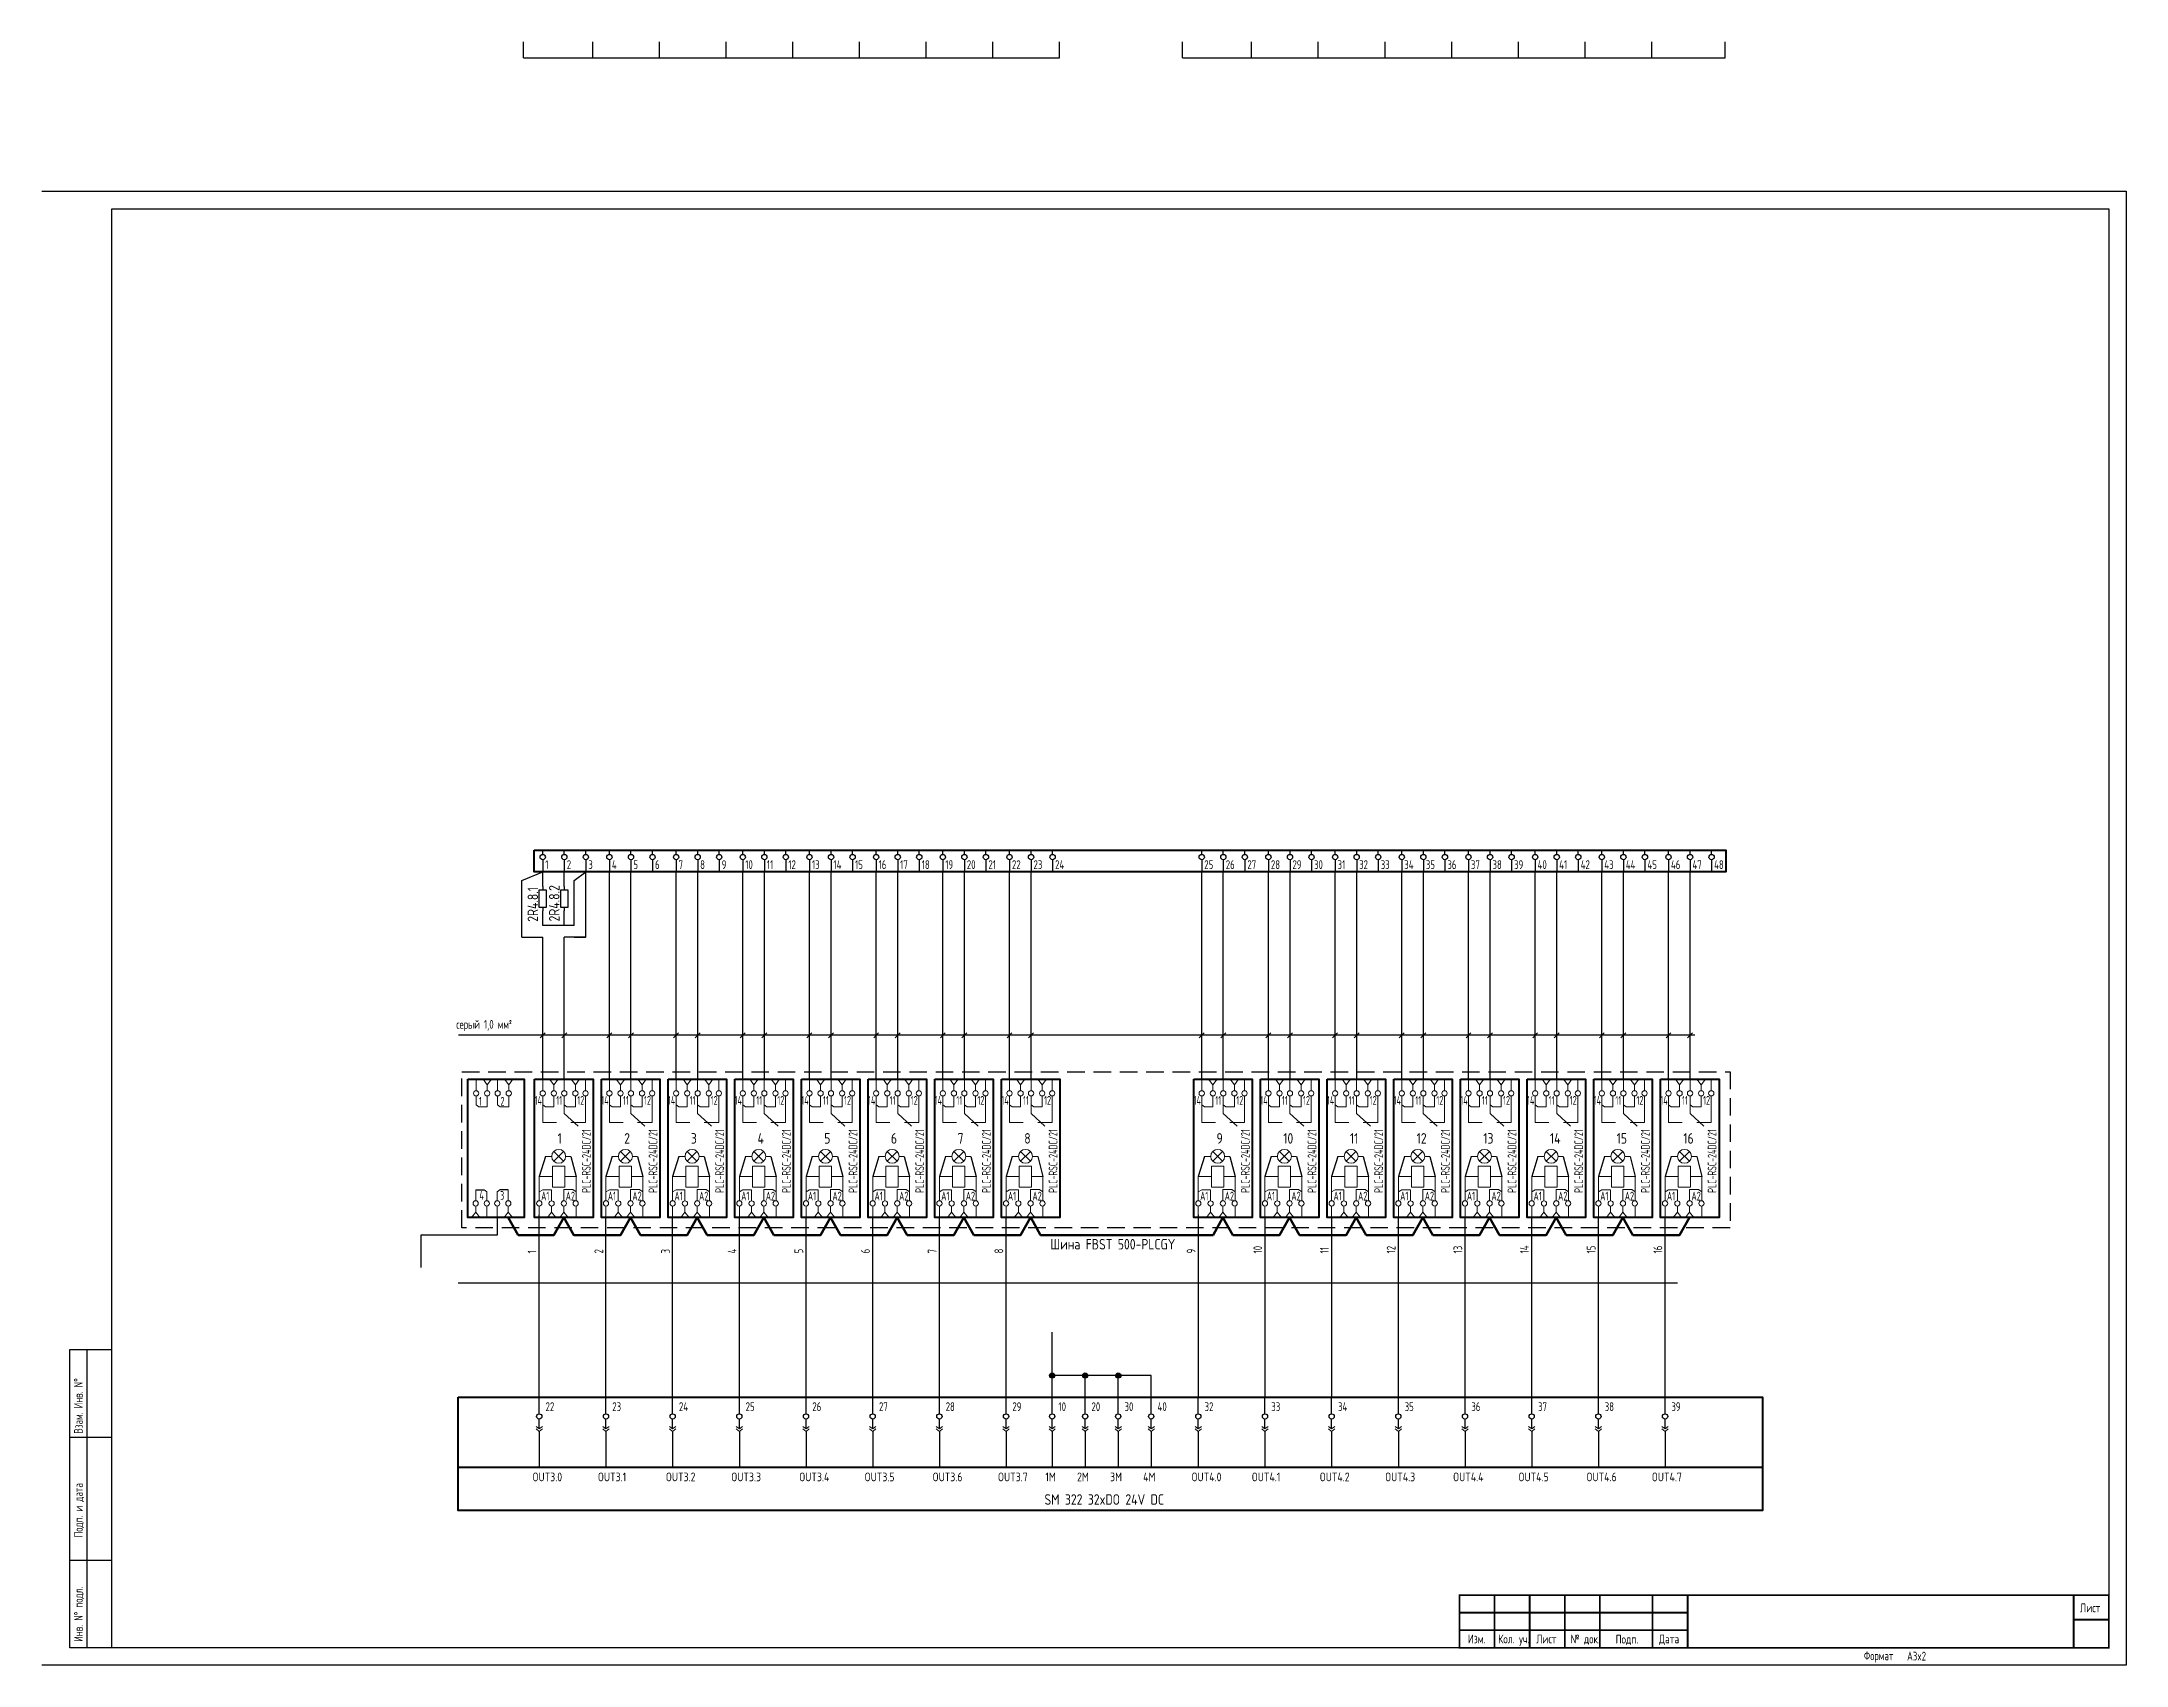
# Model space of a CAD drawing. Header units: millimetres. Extents: x 14948 to 15542, y 1466 to 1929.
import ezdxf
from ezdxf.enums import TextEntityAlignment as Align

# ---------------------------------------------------------------- set-up
doc = ezdxf.new("R2010")
doc.units = ezdxf.units.MM
for name, pattern in [('DASHED2', [0.375, 0.25, -0.125]), ('K5LT32768', [0]), ('K5LT_THIN', [0])]:
    doc.linetypes.add(name, pattern=pattern)
for name, color, linetype in [('КИА_МАРКИРОВКА', 2, 'Continuous'), ('КИА_НАКЛЕЙКИ', 1, 'Continuous'), ('ФОРМАТ', 7, 'Continuous')]:
    doc.layers.add(name, color=color, linetype=linetype)
doc.styles.add('GOST-A 3-1', font='', dxfattribs={"height": 3})
doc.styles.add('GOSTA-2.5-1', font='', dxfattribs={"width": 0.9, "height": 2.5})
doc.styles.add('ROMAND0-100', font='romand.shx')
doc.styles.add('ROMANS0-60', font='romans.shx', dxfattribs={"width": 0.6})
doc.styles.add('ROMANS0-70', font='romans.shx', dxfattribs={"width": 0.7})
doc.styles.get('GOST-A 3-1').set_extended_font_data('GOST type A')
doc.styles.get('GOSTA-2.5-1').set_extended_font_data('GOST Type AU')

# ---------------------------------------------------------------- blocks, each defined once
blk = doc.blocks.new('A$C2BDD7220')
at = {"color": 0}
for p, q in [((0.23, 0.02), (0.23, 39.45)), ((3.33, 17.46), (1.55, 11.69)), ((10.56, 17.46), (12.05, 11.69))]:
    blk.add_line(p, q, dxfattribs=at)
at = {"linetype": 'K5LT_THIN', "lineweight": 18}
for p, q in [((2.53, 36.17), (2.53, 39.45)), ((5.7, 37.88), (4.5, 39.45)), ((5.7, 37.88), (6.89, 39.45)), ((5.7, 36.17), (5.7, 37.88)), ((8.67, 36.17), (8.67, 39.45)), ((11.84, 37.88), (10.64, 39.45)), ((11.84, 37.88), (13.03, 39.45)), ((11.84, 36.17), (11.84, 37.88)), ((14.71, 36.17), (14.71, 39.45)), ((2.53, 34.67), (2.53, 27.11)), ((3.29, 31.53), (2.53, 32.16)), ((5.7, 31.53), (3.29, 31.53)), ((5.7, 34.67), (5.7, 31.53)), ((8.67, 34.67), (8.67, 29.67)), ((9.43, 31.53), (8.67, 32.16)), ((11.84, 31.53), (9.43, 31.53)), ((11.84, 34.67), (11.84, 31.53)), ((14.71, 27.11), (14.71, 34.67)), ((6.45, 27.11), (2.53, 27.11)), ((8.67, 29.67), (12.59, 26.09)), ((14.71, 27.11), (10.57, 27.11)), ((8.83, 14.69), (5.33, 14.69)), ((5.33, 14.69), (5.33, 8.69)), ((8.83, 8.69), (8.83, 14.69)), ((5.33, 11.69), (1.55, 11.69)), ((1.55, 4.8), (1.55, 11.69)), ((2.53, 7.93), (1.55, 7.34)), ((5.05, 7.93), (2.53, 7.93)), ((5.05, 4.79), (5.05, 7.93)), ((5.33, 8.69), (8.83, 8.69)), ((8.55, 4.8), (8.55, 7.98)), ((8.55, 7.98), (11.07, 7.98)), ((8.83, 11.69), (12.05, 11.69)), ((11.07, 7.98), (12.05, 7.38)), ((12.05, 4.8), (12.05, 11.69)), ((1.55, 3.3), (1.55, 0.02)), ((5.05, 1.58), (3.86, 0)), ((5.05, 3.29), (5.05, 1.58)), ((5.05, 1.58), (6.25, 0)), ((8.55, 1.59), (7.36, 0.02)), ((8.55, 3.3), (8.55, 1.59)), ((8.55, 1.59), (9.75, 0.02)), ((12.05, 3.3), (12.05, 0.02))]:
    blk.add_line(p, q, dxfattribs=at)
at = {"color": 0, "lineweight": 20}
for p, q in [((8.48, 16.06), (5.68, 18.86)), ((5.68, 16.06), (8.48, 18.86)), ((5.1, 17.46), (3.33, 17.46)), ((9.06, 17.46), (10.56, 17.46))]:
    blk.add_line(p, q, dxfattribs=at)
at = {"lineweight": 40}
blk.add_lwpolyline([(0.23, 39.45), (16.92, 39.45), (16.92, 0.02), (0.23, 0.02)], close=True, dxfattribs=at)
at = {"color": 0, "lineweight": 20}
blk.add_circle((7.08, 17.46), 1.98, dxfattribs=at)
at = {"linetype": 'K5LT32768', "lineweight": 18}
for centre, start, end in [((2.53, 35.42), 0, 180), ((5.7, 35.42), 0, 180), ((8.67, 35.42), 0, 180), ((11.84, 35.42), 0, 180), ((14.71, 35.42), 0, 180), ((2.53, 35.42), 180, 0), ((5.7, 35.42), 180, 0), ((8.67, 35.42), 180, 0), ((11.84, 35.42), 180, 0), ((14.71, 35.42), 180, 0), ((1.55, 4.05), 0, 180), ((1.55, 4.05), 180, 0), ((5.05, 4.04), 0, 180), ((5.05, 4.04), 180, 0), ((8.55, 4.05), 0, 180), ((8.55, 4.05), 180, 0), ((11.92, 4.05), 0, 180), ((11.92, 4.05), 180, 0)]:
    blk.add_arc(centre, 0.75, start, end, dxfattribs=at)
at = {"style": 'GOSTA-2.5-1', "width": 0.8}
for s, p in [('14', (0.22, 32.15)), ('11', (6.39, 32.15)), ('12', (12.39, 32.15)), ('A1', (2.07, 4.88)), ('A2', (9.07, 4.88))]:
    blk.add_text(s, height=2.5, dxfattribs=at).set_placement(p)
blk.add_text('PLC-RSC-24DC/21', height=2.5, rotation=90, dxfattribs=at).set_placement((16.2, 7.07))
blk = doc.blocks.new('A$C69954832')
at = {"linetype": 'K5LT_THIN', "lineweight": 18}
for p, q in [((2.31, 36.15), (2.31, 39.44)), ((5.47, 37.86), (4.28, 39.44)), ((5.47, 37.86), (6.67, 39.44)), ((5.47, 36.15), (5.47, 37.86)), ((8.45, 36.15), (8.45, 39.44)), ((11.61, 37.86), (10.42, 39.44)), ((11.61, 37.86), (12.81, 39.44)), ((11.61, 36.15), (11.61, 37.86)), ((2.31, 34.65), (2.31, 32.15)), ((3.06, 31.51), (2.31, 32.15)), ((5.47, 31.51), (3.06, 31.51)), ((5.47, 34.65), (5.47, 31.51)), ((8.45, 34.65), (8.45, 32.15)), ((9.2, 31.51), (8.45, 32.15)), ((11.61, 31.51), (9.2, 31.51)), ((11.61, 34.65), (11.61, 31.51)), ((2.19, 4.79), (2.19, 7.93)), ((4.6, 7.93), (5.35, 7.29)), ((5.35, 4.79), (5.35, 7.29)), ((9.08, 7.93), (8.33, 7.29)), ((8.33, 4.79), (8.33, 7.29)), ((11.49, 4.79), (11.49, 7.93)), ((2.19, 1.58), (0.99, 0)), ((2.19, 3.29), (2.19, 1.58)), ((2.19, 1.58), (3.38, 0)), ((5.35, 3.29), (5.35, 0)), ((8.33, 3.29), (8.33, 0)), ((11.49, 1.58), (10.3, 0)), ((11.49, 3.29), (11.49, 1.58)), ((11.49, 1.58), (12.69, 0))]:
    blk.add_line(p, q, dxfattribs=at)
at = {"color": 0}
for p, q in [((2.19, 7.93), (4.6, 7.93)), ((11.49, 7.93), (9.08, 7.93))]:
    blk.add_line(p, q, dxfattribs=at)
at = {"lineweight": 40}
blk.add_lwpolyline([(0, 39.44), (16, 39.44), (16, 0), (0, 0)], close=True, dxfattribs=at)
at = {"linetype": 'K5LT32768', "lineweight": 18}
for centre, start, end in [((2.31, 35.4), 0, 180), ((5.47, 35.4), 0, 180), ((8.45, 35.4), 0, 180), ((11.61, 35.4), 0, 180), ((2.31, 35.4), 180, 0), ((5.47, 35.4), 180, 0), ((8.45, 35.4), 180, 0), ((11.61, 35.4), 180, 0), ((2.19, 4.04), 0, 180), ((2.19, 4.04), 180, 0), ((5.35, 4.04), 0, 180), ((5.35, 4.04), 180, 0), ((8.33, 4.04), 0, 180), ((8.33, 4.04), 180, 0), ((11.49, 4.04), 0, 180), ((11.49, 4.04), 180, 0)]:
    blk.add_arc(centre, 0.75, start, end, dxfattribs=at)
at = {"style": 'GOSTA-2.5-1', "width": 0.8}
for s, p in [('1', (3.12, 31.89)), ('2', (9.26, 31.88)), ('4', (3.25, 5.05)), ('3', (9.14, 5.05))]:
    blk.add_text(s, height=2.5, dxfattribs=at).set_placement(p)
blk = doc.blocks.new('A$C34E54C29')
for p, q in [((0, -4.79), (0, 0)), ((19, -4.79), (19, 0)), ((38, -4.79), (38, 0)), ((57, -4.79), (57, 0)), ((133, -4.79), (133, 0)), ((146.14, -4.79), (146.14, 0)), ((155.55, -4.79), (155.55, 0)), ((164.96, -4.79), (164.96, 0)), ((174.37, -4.79), (174.37, 0)), ((187.78, -4.79), (187.78, 0)), ((225.78, -4.79), (225.78, 0)), ((244.78, -4.79), (244.78, 0)), ((263.78, -4.79), (263.78, 0)), ((282.78, -4.79), (282.78, 0)), ((301.78, -4.79), (301.78, 0)), ((320.78, -4.79), (320.78, 0)), ((76, -4.79), (76, 0)), ((95, -4.79), (95, 0)), ((114, -4.79), (114, 0)), ((206.78, -4.79), (206.78, 0)), ((0, -9.11), (0, -6.29)), ((0, -9.86), (0, -20.03)), ((19, -9.11), (19, -6.29)), ((19, -9.86), (19, -20.03)), ((38, -9.11), (38, -6.29)), ((38, -9.86), (38, -20.03)), ((57, -9.11), (57, -6.29)), ((57, -9.86), (57, -20.03)), ((76, -9.11), (76, -6.29)), ((76, -9.86), (76, -20.03)), ((95, -9.11), (95, -6.29)), ((95, -9.86), (95, -20.03)), ((114, -9.11), (114, -6.29)), ((114, -9.86), (114, -20.03)), ((133, -9.11), (133, -6.29)), ((133, -9.86), (133, -20.03)), ((146.14, -9.11), (146.14, -6.29)), ((146.14, -9.86), (146.14, -20.03)), ((155.55, -9.11), (155.55, -6.29)), ((155.55, -9.86), (155.55, -20.03)), ((164.96, -9.11), (164.96, -6.29)), ((164.96, -9.86), (164.96, -20.03)), ((174.37, -9.11), (174.37, -6.29)), ((174.37, -9.86), (174.37, -20.03)), ((187.78, -9.11), (187.78, -6.29)), ((187.78, -9.86), (187.78, -20.03)), ((206.78, -9.11), (206.78, -6.29)), ((206.78, -9.86), (206.78, -20.03)), ((225.78, -9.11), (225.78, -6.29)), ((225.78, -9.86), (225.78, -20.03)), ((244.78, -9.11), (244.78, -6.29)), ((244.78, -9.86), (244.78, -20.03)), ((263.78, -9.11), (263.78, -6.29)), ((263.78, -9.86), (263.78, -20.03)), ((282.78, -9.11), (282.78, -6.29)), ((282.78, -9.86), (282.78, -20.03)), ((301.78, -9.11), (301.78, -6.29)), ((301.78, -9.86), (301.78, -20.03)), ((320.78, -9.11), (320.78, -6.29)), ((320.78, -9.86), (320.78, -20.03))]:
    blk.add_line(p, q)
at = {"lineweight": 18}
for p, q in [((0, -9.11), (-0.89, -8.37)), ((0, -9.86), (-0.89, -9.11)), ((0, -9.11), (0.89, -8.37)), ((0, -9.86), (0.89, -9.11)), ((19, -9.11), (18.11, -8.37)), ((19, -9.86), (18.11, -9.11)), ((19, -9.11), (19.89, -8.37)), ((19, -9.86), (19.89, -9.11)), ((38, -9.11), (37.11, -8.37)), ((38, -9.86), (37.11, -9.11)), ((38, -9.11), (38.89, -8.37)), ((38, -9.86), (38.89, -9.11)), ((57, -9.11), (56.11, -8.37)), ((57, -9.86), (56.11, -9.11)), ((57, -9.11), (57.89, -8.37)), ((57, -9.86), (57.89, -9.11)), ((76, -9.11), (75.11, -8.37)), ((76, -9.86), (75.11, -9.11)), ((76, -9.11), (76.89, -8.37)), ((76, -9.86), (76.89, -9.11)), ((95, -9.11), (94.11, -8.37)), ((95, -9.86), (94.11, -9.11)), ((95, -9.11), (95.89, -8.37)), ((95, -9.86), (95.89, -9.11)), ((114, -9.11), (113.11, -8.37)), ((114, -9.86), (113.11, -9.11)), ((114, -9.11), (114.89, -8.37)), ((114, -9.86), (114.89, -9.11)), ((133, -9.11), (132.11, -8.37)), ((133, -9.86), (132.11, -9.11)), ((133, -9.11), (133.89, -8.37)), ((133, -9.86), (133.89, -9.11)), ((146.14, -9.11), (145.25, -8.37)), ((146.14, -9.86), (145.25, -9.11)), ((146.14, -9.11), (147.03, -8.37)), ((146.14, -9.86), (147.03, -9.11)), ((155.55, -9.11), (154.66, -8.37)), ((155.55, -9.86), (154.66, -9.11)), ((155.55, -9.11), (156.44, -8.37)), ((155.55, -9.86), (156.44, -9.11)), ((164.96, -9.11), (164.07, -8.37)), ((164.96, -9.86), (164.07, -9.11)), ((164.96, -9.11), (165.85, -8.37)), ((164.96, -9.86), (165.85, -9.11)), ((174.37, -9.11), (173.48, -8.37)), ((174.37, -9.86), (173.48, -9.11)), ((174.37, -9.11), (175.26, -8.37)), ((174.37, -9.86), (175.26, -9.11)), ((187.78, -9.11), (186.89, -8.37)), ((187.78, -9.86), (186.89, -9.11)), ((187.78, -9.11), (188.67, -8.37)), ((187.78, -9.86), (188.67, -9.11)), ((206.78, -9.11), (205.89, -8.37)), ((206.78, -9.86), (205.89, -9.11)), ((206.78, -9.11), (207.67, -8.37)), ((206.78, -9.86), (207.67, -9.11)), ((225.78, -9.11), (224.89, -8.37)), ((225.78, -9.86), (224.89, -9.11)), ((225.78, -9.11), (226.67, -8.37)), ((225.78, -9.86), (226.67, -9.11)), ((244.78, -9.11), (243.89, -8.37)), ((244.78, -9.86), (243.89, -9.11)), ((244.79, -9.11), (245.68, -8.37)), ((244.79, -9.86), (245.68, -9.11)), ((263.78, -9.11), (262.89, -8.37)), ((263.78, -9.86), (262.89, -9.11)), ((263.78, -9.11), (264.67, -8.37)), ((263.78, -9.86), (264.67, -9.11)), ((282.78, -9.11), (281.89, -8.37)), ((282.78, -9.86), (281.89, -9.11)), ((282.78, -9.11), (283.67, -8.37)), ((282.78, -9.86), (283.67, -9.11)), ((301.78, -9.11), (300.89, -8.37)), ((301.78, -9.86), (300.89, -9.11)), ((301.78, -9.11), (302.67, -8.37)), ((301.78, -9.86), (302.67, -9.11)), ((320.78, -9.11), (319.89, -8.37)), ((320.78, -9.86), (319.89, -9.11)), ((320.78, -9.11), (321.67, -8.37)), ((320.78, -9.86), (321.67, -9.11))]:
    blk.add_line(p, q, dxfattribs=at)
at = {"lineweight": 40}
blk.add_line((-23.13, -20.03), (348.54, -20.03), dxfattribs=at)
blk.add_lwpolyline([(-23.13, 0), (348.54, 0), (348.54, -32.34), (-23.13, -32.34)], close=True, dxfattribs=at)
for centre in [(0, -5.54), (19, -5.54), (38, -5.54), (57, -5.54), (76, -5.54), (95, -5.54), (114, -5.54), (133, -5.54), (146.14, -5.54), (155.55, -5.54), (164.96, -5.54), (174.37, -5.54), (187.78, -5.54), (206.78, -5.54), (225.78, -5.54), (244.78, -5.54), (263.78, -5.54), (282.78, -5.54), (301.78, -5.54), (320.78, -5.54)]:
    blk.add_circle(centre, 0.75)
at = {"style": 'GOSTA-2.5-1', "width": 0.9}
for s, p in [('22', (1.8, -4)), ('23', (20.8, -4)), ('24', (39.8, -4)), ('25', (58.8, -4)), ('26', (77.8, -4)), ('27', (96.8, -4)), ('28', (115.8, -4)), ('29', (134.8, -4)), ('10', (147.94, -4)), ('20', (157.35, -4)), ('30', (166.76, -4)), ('40', (176.18, -4)), ('32', (189.58, -4)), ('33', (208.58, -4)), ('34', (227.58, -4)), ('35', (246.58, -4)), ('36', (265.58, -4)), ('37', (284.58, -4)), ('38', (303.58, -4)), ('39', (322.58, -4))]:
    blk.add_text(s, height=2.5, dxfattribs=at).set_placement(p)
for s, height, style, p in [('OUT3.0', 2.5, 'GOSTA-2.5-1', (-1.94, -24.02)), ('OUT3.1', 2.5, 'GOSTA-2.5-1', (16.69, -24.02)), ('OUT3.2', 2.5, 'GOSTA-2.5-1', (36.06, -24.02)), ('OUT3.3', 2.5, 'GOSTA-2.5-1', (54.69, -24.02)), ('OUT3.4', 2.5, 'GOSTA-2.5-1', (74.06, -24.02)), ('OUT3.5', 2.5, 'GOSTA-2.5-1', (92.69, -24.02)), ('OUT3.6', 2.5, 'GOSTA-2.5-1', (112.06, -24.02)), ('OUT3.7', 2.5, 'GOSTA-2.5-1', (130.69, -24.02)), ('1M', 2.5, 'GOSTA-2.5-1', (144.2, -24.02)), ('2M', 2.5, 'GOSTA-2.5-1', (153.24, -24.02)), ('3M', 2.5, 'GOSTA-2.5-1', (162.65, -24.02)), ('4M', 2.5, 'GOSTA-2.5-1', (172.07, -24.02)), ('OUT4.0', 2.5, 'GOSTA-2.5-1', (185.84, -24.02)), ('OUT4.1', 2.5, 'GOSTA-2.5-1', (203, -24.02)), ('OUT4.2', 2.5, 'GOSTA-2.5-1', (222.37, -24.02)), ('OUT4.3', 2.5, 'GOSTA-2.5-1', (241, -24.02)), ('OUT4.4', 2.5, 'GOSTA-2.5-1', (260.37, -24.02)), ('OUT4.5', 2.5, 'GOSTA-2.5-1', (279, -24.02)), ('OUT4.6', 2.5, 'GOSTA-2.5-1', (298.37, -24.02)), ('OUT4.7', 2.5, 'GOSTA-2.5-1', (317, -24.02)), ('SM 322 32xDO 24V DC', 3, 'GOST-A 3-1', (143.96, -30.7))]:
    blk.add_text(s, height=height, dxfattribs=dict(style=style)).set_placement(p)
blk = doc.blocks.new('A$C2EC3666A')
h = blk.add_hatch(color=7)
h.dxf.hatch_style = 1
edge = h.paths.add_edge_path()
edge.add_arc((0, 0), 0.75, 0, 360)
at = {"color": 0}
blk.add_circle((0, 0), 0.75, dxfattribs=at)
blk = doc.blocks.new('DOM')
at = {"color": 1}
for p, q in [((137.33, 37.99), (137.33, 42.61)), ((157.02, 37.99), (157.02, 42.61)), ((176.02, 37.99), (176.02, 42.61)), ((195.02, 37.99), (195.02, 42.61)), ((214.02, 37.99), (214.02, 42.61)), ((233.02, 37.99), (233.02, 42.61)), ((252.02, 37.99), (252.02, 42.61)), ((271.02, 37.99), (271.02, 42.61)), ((290.02, 37.99), (290.02, 42.61)), ((325.09, 37.99), (325.09, 42.61)), ((344.76, 37.99), (344.76, 42.61)), ((363.76, 37.99), (363.76, 42.61)), ((382.81, 37.99), (382.81, 42.61)), ((401.81, 37.99), (401.81, 42.61)), ((420.81, 37.99), (420.81, 42.61)), ((439.81, 37.99), (439.81, 42.61)), ((458.81, 37.99), (458.81, 42.61)), ((479.7, 37.99), (479.7, 42.61)), ((137.33, 37.99), (177.33, 37.99)), ((177.33, 37.99), (217.33, 37.99)), ((217.33, 37.99), (257.33, 37.99)), ((257.33, 37.99), (290.02, 37.99)), ((325.09, 37.99), (365.09, 37.99)), ((365.09, 37.99), (405.09, 37.99)), ((405.09, 37.99), (445.09, 37.99)), ((445.09, 37.99), (479.7, 37.99))]:
    blk.add_line(p, q, dxfattribs=at)
for p, q in [((0, 0), (594, 0)), ((594, 0), (594, -420)), ((20, -5), (589, -5)), ((20, -415), (20, -5)), ((589, -5), (589, -415)), ((142.77, -188.96), (142.77, -187.71)), ((148.92, -188.96), (148.92, -187.71)), ((155.06, -188.96), (155.06, -187.71)), ((161.77, -188.96), (161.77, -187.71)), ((167.92, -188.96), (167.92, -187.71)), ((174.06, -188.96), (174.06, -187.71)), ((180.77, -188.96), (180.77, -187.71)), ((186.92, -188.96), (186.92, -187.71)), ((193.06, -188.96), (193.06, -187.71)), ((199.77, -188.96), (199.77, -187.71)), ((205.92, -188.96), (205.92, -187.71)), ((212.06, -188.96), (212.06, -187.71)), ((218.77, -188.96), (218.77, -187.71)), ((224.92, -188.96), (224.92, -187.71)), ((231.06, -188.96), (231.06, -187.71)), ((237.77, -188.96), (237.77, -187.71)), ((243.92, -188.96), (243.92, -187.71)), ((250.06, -188.96), (250.06, -187.71)), ((256.77, -188.96), (256.77, -187.71)), ((262.92, -188.96), (262.92, -187.71)), ((269.06, -188.96), (269.06, -187.71)), ((275.77, -188.96), (275.77, -187.71)), ((281.92, -188.96), (281.92, -187.71)), ((288.06, -188.96), (288.06, -187.71)), ((330.55, -188.96), (330.55, -187.71)), ((336.7, -188.96), (336.7, -187.71)), ((342.84, -188.96), (342.84, -187.71)), ((349.55, -188.96), (349.55, -187.71)), ((355.7, -188.96), (355.7, -187.71)), ((361.84, -188.96), (361.84, -187.71)), ((368.55, -188.96), (368.55, -187.71)), ((374.7, -188.96), (374.7, -187.71)), ((380.84, -188.96), (380.84, -187.71)), ((387.55, -188.96), (387.55, -187.71)), ((393.7, -188.96), (393.7, -187.71)), ((399.84, -188.96), (399.84, -187.71)), ((406.55, -188.96), (406.55, -187.71)), ((412.7, -188.96), (412.7, -187.71)), ((418.84, -188.96), (418.84, -187.71)), ((425.55, -188.96), (425.55, -187.71)), ((431.7, -188.96), (431.7, -187.71)), ((437.84, -188.96), (437.84, -187.71)), ((444.55, -188.96), (444.55, -187.71)), ((450.7, -188.96), (450.7, -187.71)), ((456.84, -188.96), (456.84, -187.71)), ((463.55, -188.96), (463.55, -187.71)), ((469.7, -188.96), (469.7, -187.71)), ((475.84, -188.96), (475.84, -187.71)), ((136.79, -196.39), (142.77, -193.88)), ((142.77, -190.46), (142.77, -193.88)), ((142.77, -198.09), (142.77, -193.88)), ((148.92, -190.46), (148.92, -193.88)), ((148.92, -198.09), (148.92, -193.88)), ((151.7, -196.39), (155.06, -193.88)), ((155.06, -190.46), (155.06, -193.88)), ((155.06, -212.58), (155.06, -193.88)), ((161.77, -190.46), (161.77, -193.88)), ((161.77, -253), (161.77, -193.88)), ((167.92, -190.46), (167.92, -193.88)), ((167.92, -253), (167.92, -193.88)), ((174.06, -190.46), (174.06, -193.88)), ((180.77, -190.46), (180.77, -193.88)), ((180.77, -253), (180.77, -193.88)), ((186.92, -190.46), (186.92, -193.88)), ((186.92, -253), (186.92, -193.88)), ((193.06, -190.46), (193.06, -193.88)), ((199.77, -190.46), (199.77, -193.88)), ((199.77, -253), (199.77, -193.88)), ((205.92, -190.46), (205.92, -193.88)), ((205.92, -253), (205.92, -193.88)), ((212.06, -190.46), (212.06, -193.88)), ((218.77, -190.46), (218.77, -193.88)), ((218.77, -253), (218.77, -193.88)), ((224.92, -190.46), (224.92, -193.88)), ((224.92, -253), (224.92, -193.88)), ((231.06, -190.46), (231.06, -193.88)), ((237.77, -190.46), (237.77, -193.88)), ((237.77, -253), (237.77, -193.88)), ((243.92, -190.46), (243.92, -193.88)), ((243.92, -253), (243.92, -193.88)), ((250.06, -190.46), (250.06, -193.88)), ((256.77, -190.46), (256.77, -193.88)), ((256.77, -253), (256.77, -193.88)), ((262.92, -190.46), (262.92, -193.88)), ((262.92, -253), (262.92, -193.88)), ((269.06, -190.46), (269.06, -193.88)), ((275.77, -190.46), (275.77, -193.88)), ((275.77, -253), (275.77, -193.88)), ((281.92, -190.46), (281.92, -193.88)), ((281.92, -253), (281.92, -193.88)), ((288.06, -190.46), (288.06, -193.88)), ((330.55, -190.46), (330.55, -193.88)), ((330.55, -253), (330.55, -193.88)), ((336.7, -190.46), (336.7, -193.88)), ((336.7, -253), (336.7, -193.88)), ((342.84, -190.46), (342.84, -193.88)), ((349.55, -190.46), (349.55, -193.88)), ((349.55, -253), (349.55, -193.88)), ((355.7, -190.46), (355.7, -193.88)), ((355.7, -253), (355.7, -193.88)), ((361.84, -190.46), (361.84, -193.88)), ((368.55, -190.46), (368.55, -193.88)), ((368.55, -253), (368.55, -193.88)), ((374.7, -190.46), (374.7, -193.88)), ((374.7, -253), (374.7, -193.88)), ((380.84, -190.46), (380.84, -193.88)), ((387.55, -190.46), (387.55, -193.88)), ((387.55, -253), (387.55, -193.88)), ((393.7, -190.46), (393.7, -193.88)), ((393.7, -253), (393.7, -193.88)), ((399.84, -190.46), (399.84, -193.88)), ((406.55, -190.46), (406.55, -193.88)), ((406.55, -253), (406.55, -193.88)), ((412.7, -190.46), (412.7, -193.88)), ((412.7, -253), (412.7, -193.88)), ((418.84, -190.46), (418.84, -193.88)), ((425.55, -190.46), (425.55, -193.88)), ((425.55, -253), (425.55, -193.88)), ((431.7, -190.46), (431.7, -193.88)), ((431.7, -253), (431.7, -193.88)), ((437.84, -190.46), (437.84, -193.88)), ((444.55, -190.46), (444.55, -193.88)), ((444.55, -253), (444.55, -193.88)), ((450.7, -190.46), (450.7, -193.88)), ((450.7, -253), (450.7, -193.88)), ((456.84, -190.46), (456.84, -193.88)), ((463.55, -190.46), (463.55, -193.88)), ((463.55, -253), (463.55, -193.88)), ((469.7, -190.46), (469.7, -193.88)), ((469.7, -253), (469.7, -193.88)), ((475.84, -190.46), (475.84, -193.88)), ((136.79, -212.58), (136.79, -196.39)), ((141.77, -199.05), (143.77, -199.05)), ((141.77, -204.05), (141.77, -199.05)), ((142.77, -198.09), (142.77, -199.05)), ((143.77, -199.05), (143.77, -204.05)), ((147.92, -199.05), (149.92, -199.05)), ((147.92, -204.05), (147.92, -199.05)), ((148.92, -198.09), (148.92, -199.05)), ((149.92, -199.05), (149.92, -204.05)), ((151.7, -209.22), (151.7, -196.39)), ((143.77, -204.05), (141.77, -204.05)), ((142.77, -204.05), (142.77, -205.02)), ((142.77, -209.22), (142.77, -205.02)), ((149.92, -204.05), (147.92, -204.05)), ((148.91, -204.05), (148.91, -205.02)), ((148.91, -209.22), (148.91, -205.02)), ((136.79, -212.58), (142.77, -212.58)), ((151.7, -209.22), (142.77, -209.22)), ((142.77, -253), (142.77, -212.58)), ((148.92, -253), (148.92, -212.58)), ((155.06, -212.58), (148.92, -212.58)), ((151.7, -212.58), (155.06, -212.58)), ((471.08, -240.48), (118.74, -240.48)), ((142.07, -241.19), (143.48, -239.78)), ((148.21, -241.19), (149.62, -239.78)), ((161.07, -241.19), (162.48, -239.78)), ((167.21, -241.19), (168.62, -239.78)), ((180.07, -241.19), (181.48, -239.78)), ((186.21, -241.19), (187.62, -239.78)), ((199.07, -241.19), (200.48, -239.78)), ((205.21, -241.19), (206.62, -239.78)), ((218.07, -241.19), (219.48, -239.78)), ((224.21, -241.19), (225.62, -239.78)), ((237.07, -241.19), (238.48, -239.78)), ((243.21, -241.19), (244.62, -239.78)), ((256.07, -241.19), (257.48, -239.78)), ((262.21, -241.19), (263.62, -239.78)), ((275.07, -241.19), (276.48, -239.78)), ((281.21, -241.19), (282.62, -239.78)), ((329.85, -241.19), (331.26, -239.78)), ((335.99, -241.19), (337.4, -239.78)), ((348.85, -241.19), (350.26, -239.78)), ((354.99, -241.19), (356.4, -239.78)), ((367.85, -241.19), (369.26, -239.78)), ((373.99, -241.19), (375.4, -239.78)), ((386.85, -241.19), (388.26, -239.78)), ((392.99, -241.19), (394.4, -239.78)), ((405.85, -241.19), (407.26, -239.78)), ((411.99, -241.19), (413.4, -239.78)), ((424.85, -241.19), (426.26, -239.78)), ((430.99, -241.19), (432.4, -239.78)), ((443.85, -241.19), (445.26, -239.78)), ((449.99, -241.19), (451.4, -239.78)), ((462.85, -241.19), (464.26, -239.78)), ((468.99, -241.19), (470.4, -239.78)), ((141.79, -343.56), (141.79, -292.43)), ((160.79, -343.56), (160.79, -292.43)), ((179.79, -343.56), (179.79, -292.43)), ((198.79, -343.56), (198.79, -292.43)), ((217.79, -343.56), (217.79, -292.43)), ((236.79, -343.56), (236.79, -292.43)), ((255.79, -343.56), (255.79, -292.43)), ((274.79, -343.56), (274.79, -292.43)), ((329.58, -343.56), (329.58, -292.43)), ((348.58, -343.56), (348.58, -292.43)), ((367.58, -343.56), (367.58, -292.43)), ((386.58, -343.56), (386.58, -292.43)), ((405.58, -343.56), (405.58, -292.43)), ((424.58, -343.56), (424.58, -292.43)), ((443.58, -343.56), (443.58, -292.43)), ((462.58, -343.56), (462.58, -292.43)), ((118.67, -311.07), (466.14, -311.07)), ((287.93, -343.56), (287.93, -325.05)), ((8, -415), (8, -330)), ((8, -330), (20, -330)), ((13, -415), (13, -330)), ((8, -355), (20, -355)), ((8, -390), (20, -390)), ((13, -390), (20, -390)), ((20, -415), (8, -415)), ((589, -415), (20, -415)), ((594, -420), (0, -420))]:
    blk.add_line(p, q)
at = {"color": 4}
for p, q in [((129.8, -292.43), (129.8, -297.43)), ((129.8, -297.43), (108.01, -297.43)), ((108.01, -297.43), (108.01, -306.64)), ((316.17, -337.45), (287.93, -337.45)), ((297.34, -343.56), (297.34, -337.45)), ((306.76, -343.56), (306.76, -337.45)), ((316.17, -343.56), (316.17, -337.45))]:
    blk.add_line(p, q, dxfattribs=at)
at = {"color": 0}
for p, q in [((141.79, -292.43), (141.79, -291.65)), ((329.58, -292.43), (329.58, -291.65))]:
    blk.add_line(p, q, dxfattribs=at)
at = {"lineweight": 40}
blk.add_lwpolyline([(140.33, -187.71), (479.92, -187.71), (479.92, -193.88), (140.33, -193.88)], close=True, dxfattribs=at)
at = {"linetype": 'DASHED2', "ltscale": 20}
blk.add_lwpolyline([(119.74, -250.87), (481.09, -250.87), (481.09, -295.33), (119.74, -295.33)], close=True, dxfattribs=at)
at = {"color": 4, "lineweight": 50}
for points in [[(132.96, -292.43), (135.8, -297.43), (145.95, -297.43), (148.79, -292.43)], [(148.79, -292.43), (151.63, -297.43), (164.95, -297.43), (167.79, -292.43)], [(167.79, -292.43), (170.63, -297.43), (183.95, -297.43), (186.79, -292.43)], [(186.79, -292.43), (189.63, -297.43), (202.95, -297.43), (205.79, -292.43)], [(205.79, -292.43), (208.63, -297.43), (221.95, -297.43), (224.79, -292.43)], [(224.79, -292.43), (227.63, -297.43), (240.95, -297.43), (243.79, -292.43)], [(243.79, -292.43), (246.63, -297.43), (259.95, -297.43), (262.79, -292.43)], [(262.79, -292.43), (265.63, -297.43), (278.95, -297.43), (281.79, -292.43)], [(336.6, -292.43), (333.76, -297.43), (284.65, -297.43), (281.81, -292.43)], [(336.58, -292.43), (339.41, -297.43), (352.73, -297.43), (355.57, -292.43)], [(355.58, -292.43), (358.41, -297.43), (371.73, -297.43), (374.57, -292.43)], [(374.58, -292.43), (377.41, -297.43), (390.73, -297.43), (393.57, -292.43)], [(393.58, -292.43), (396.41, -297.43), (409.73, -297.43), (412.57, -292.43)], [(412.58, -292.43), (415.41, -297.43), (428.73, -297.43), (431.57, -292.43)], [(431.58, -292.43), (434.41, -297.43), (447.73, -297.43), (450.57, -292.43)], [(450.58, -292.43), (453.41, -297.43), (466.73, -297.43), (469.57, -292.43)]]:
    blk.add_lwpolyline(points, dxfattribs=at)
for centre in [(142.77, -189.71), (148.92, -189.71), (155.06, -189.71), (161.77, -189.71), (167.92, -189.71), (174.06, -189.71), (180.77, -189.71), (186.92, -189.71), (193.06, -189.71), (199.77, -189.71), (205.92, -189.71), (212.06, -189.71), (218.77, -189.71), (224.92, -189.71), (231.06, -189.71), (237.77, -189.71), (243.92, -189.71), (250.06, -189.71), (256.77, -189.71), (262.92, -189.71), (269.06, -189.71), (275.77, -189.71), (281.92, -189.71), (288.06, -189.71), (330.55, -189.71), (336.7, -189.71), (342.84, -189.71), (349.55, -189.71), (355.7, -189.71), (361.84, -189.71), (368.55, -189.71), (374.7, -189.71), (380.84, -189.71), (387.55, -189.71), (393.7, -189.71), (399.84, -189.71), (406.55, -189.71), (412.7, -189.71), (418.84, -189.71), (425.55, -189.71), (431.7, -189.71), (437.84, -189.71), (444.55, -189.71), (450.7, -189.71), (456.84, -189.71), (463.55, -189.71), (469.7, -189.71), (475.84, -189.71)]:
    blk.add_circle(centre, 0.75)
at = {"layer": 'ФОРМАТ'}
blk.add_line((404, -400), (469, -400), dxfattribs=at)
at = {"layer": 'ФОРМАТ', "const_width": 0.5}
blk.add_lwpolyline([(404, -400), (404, -415), (589, -415), (589, -400)], close=True, dxfattribs=at)
for points in [[(414, -400), (414, -415)], [(424, -400), (424, -415)], [(434, -400), (434, -415)], [(444, -400), (444, -415)], [(459, -400), (459, -415)], [(469, -400), (469, -415)], [(579, -400), (579, -415)], [(404, -405), (469, -405)], [(404, -410), (469, -410)], [(579, -407), (589, -407)]]:
    blk.add_lwpolyline(points, dxfattribs=at)
for name, p in [('A$C69954832', (121.47, -292.43)), ('A$C2BDD7220', (140.24, -292.45)), ('A$C2BDD7220', (159.24, -292.45)), ('A$C2BDD7220', (178.24, -292.45)), ('A$C2BDD7220', (197.24, -292.45)), ('A$C2BDD7220', (216.24, -292.45)), ('A$C2BDD7220', (235.24, -292.45)), ('A$C2BDD7220', (254.24, -292.45)), ('A$C2BDD7220', (273.24, -292.45)), ('A$C2BDD7220', (328.02, -292.45)), ('A$C2BDD7220', (347.02, -292.45)), ('A$C2BDD7220', (366.02, -292.45)), ('A$C2BDD7220', (385.02, -292.45)), ('A$C2BDD7220', (404.02, -292.45)), ('A$C2BDD7220', (423.02, -292.45)), ('A$C2BDD7220', (442.02, -292.45)), ('A$C2BDD7220', (461.02, -292.45)), ('A$C2EC3666A', (287.93, -337.45)), ('A$C2EC3666A', (297.34, -337.45)), ('A$C2EC3666A', (306.76, -337.45)), ('A$C34E54C29', (141.79, -343.56))]:
    blk.add_blockref(name, p)
for s, style, width, p in [('1', 'GOSTA-2.5-1', 0.9, (143.48, -193.12)), ('2', 'GOSTA-2.5-1', 0.9, (149.62, -193.12)), ('3', 'GOSTA-2.5-1', 0.9, (155.76, -193.12)), ('4', 'GOSTA-2.5-1', 0.9, (162.48, -193.12)), ('5', 'GOSTA-2.5-1', 0.9, (168.62, -193.12)), ('6', 'GOSTA-2.5-1', 0.9, (174.76, -193.12)), ('7', 'GOSTA-2.5-1', 0.9, (181.48, -193.12)), ('8', 'GOSTA-2.5-1', 0.9, (187.62, -193.12)), ('9', 'GOSTA-2.5-1', 0.9, (193.76, -193.12)), ('10', 'GOSTA-2.5-1', 0.9, (200.48, -193.12)), ('11', 'GOSTA-2.5-1', 0.9, (206.62, -193.12)), ('12', 'GOSTA-2.5-1', 0.9, (212.76, -193.12)), ('13', 'GOSTA-2.5-1', 0.9, (219.48, -193.12)), ('14', 'GOSTA-2.5-1', 0.9, (225.62, -193.12)), ('15', 'GOSTA-2.5-1', 0.9, (231.76, -193.12)), ('16', 'GOSTA-2.5-1', 0.9, (238.48, -193.12)), ('17', 'GOSTA-2.5-1', 0.9, (244.62, -193.12)), ('18', 'GOSTA-2.5-1', 0.9, (250.76, -193.12)), ('19', 'GOSTA-2.5-1', 0.9, (257.48, -193.12)), ('20', 'GOSTA-2.5-1', 0.9, (263.62, -193.12)), ('21', 'GOSTA-2.5-1', 0.9, (269.76, -193.12)), ('22', 'GOSTA-2.5-1', 0.9, (276.48, -193.12)), ('23', 'GOSTA-2.5-1', 0.9, (282.62, -193.12)), ('24', 'GOSTA-2.5-1', 0.9, (288.76, -193.12)), ('25', 'GOSTA-2.5-1', 0.9, (331.26, -193.12)), ('26', 'GOSTA-2.5-1', 0.9, (337.4, -193.12)), ('27', 'GOSTA-2.5-1', 0.9, (343.55, -193.12)), ('28', 'GOSTA-2.5-1', 0.9, (350.26, -193.12)), ('29', 'GOSTA-2.5-1', 0.9, (356.4, -193.12)), ('30', 'GOSTA-2.5-1', 0.9, (362.55, -193.12)), ('31', 'GOSTA-2.5-1', 0.9, (369.26, -193.12)), ('32', 'GOSTA-2.5-1', 0.9, (375.4, -193.12)), ('33', 'GOSTA-2.5-1', 0.9, (381.55, -193.12)), ('34', 'GOSTA-2.5-1', 0.9, (388.26, -193.12)), ('35', 'GOSTA-2.5-1', 0.9, (394.4, -193.12)), ('36', 'GOSTA-2.5-1', 0.9, (400.55, -193.12)), ('37', 'GOSTA-2.5-1', 0.9, (407.26, -193.12)), ('38', 'GOSTA-2.5-1', 0.9, (413.4, -193.12)), ('39', 'GOSTA-2.5-1', 0.9, (419.55, -193.12)), ('40', 'GOSTA-2.5-1', 0.9, (426.26, -193.12)), ('41', 'GOSTA-2.5-1', 0.9, (432.4, -193.12)), ('42', 'GOSTA-2.5-1', 0.9, (438.55, -193.12)), ('43', 'GOSTA-2.5-1', 0.9, (445.26, -193.12)), ('44', 'GOSTA-2.5-1', 0.9, (451.4, -193.12)), ('45', 'GOSTA-2.5-1', 0.9, (457.55, -193.12)), ('46', 'GOSTA-2.5-1', 0.9, (464.26, -193.12)), ('47', 'GOSTA-2.5-1', 0.9, (470.4, -193.12)), ('48', 'GOSTA-2.5-1', 0.9, (476.55, -193.12)), ('серый 1,0 мм²', 'GOSTA-2.5-1', 0.9, (118.15, -238.64)), ('Формат', 'ROMANS0-70', 0.7, (519.23, -418.55))]:
    blk.add_text(s, height=2.5, dxfattribs=dict(style=style, width=width)).set_placement(p)
at = {"style": 'GOST-A 3-1'}
for s, p in [('1', (146.98, -271.37)), ('2', (165.98, -271.37)), ('3', (184.98, -271.37)), ('4', (203.98, -271.37)), ('5', (222.98, -271.37)), ('6', (241.98, -271.37)), ('7', (260.98, -271.37)), ('8', (279.98, -271.37)), ('9', (334.76, -271.37)), ('10', (353.76, -271.37)), ('11', (372.76, -271.37)), ('12', (391.76, -271.37)), ('13', (410.76, -271.37)), ('14', (429.76, -271.37)), ('15', (448.76, -271.37)), ('16', (467.76, -271.37)), ('Шина FBST 500-PLCGY', (287.41, -301.53))]:
    blk.add_text(s, height=3, dxfattribs=at).set_placement(p)
at = {"style": 'GOSTA-2.5-1', "width": 0.9}
for s, p in [('1', (140.99, -302.65)), ('2', (159.99, -302.65)), ('3', (178.99, -302.65)), ('4', (197.99, -302.65)), ('5', (216.99, -302.65)), ('6', (235.99, -302.65)), ('7', (254.99, -302.65)), ('8', (273.99, -302.65)), ('9', (328.77, -302.65)), ('10', (347.77, -302.65)), ('11', (366.77, -302.65)), ('12', (385.77, -302.65)), ('13', (404.77, -302.65)), ('14', (423.77, -302.65)), ('15', (442.77, -302.65)), ('16', (461.77, -302.65))]:
    blk.add_text(s, height=2.5, rotation=90, dxfattribs=at).set_placement(p)
at = {"style": 'ROMANS0-70', "width": 0.7}
for s, p in [('Взам. Инв. N%%d', (12.46, -354)), ('Подп. и дата', (12.46, -383.53)), ('Инв. N%%d подл.', (12.46, -413.3))]:
    blk.add_text(s, height=2.5, rotation=90, dxfattribs=at).set_placement(p, align=Align.BOTTOM_LEFT)
at = {"style": 'GOST-A 3-1'}
blk.add_attdef('NUM', (363.83, 55.04), '', height=100, dxfattribs=at)
at = {"style": 'GOSTA-2.5-1', "width": 0.9}
for tag, p in [('DOWNLINK2-', (287.96, -302.74)), ('DOWNLINK1-', (108.02, -309.78))]:
    blk.add_attdef(tag, text='', height=2.5, rotation=90, dxfattribs=at).set_placement(p, align=Align.MIDDLE_RIGHT)
at = {"style": 'ROMANS0-70', "width": 0.7, "flags": 12}
for tag, p in [('ZINVN', (16.5, -342.5)), ('INVN', (16.5, -402.5))]:
    blk.add_attdef(tag, text='', height=3, rotation=90, dxfattribs=at).set_placement(p, align=Align.MIDDLE_CENTER)
at = {"style": 'GOST-A 3-1'}
blk.add_attdef('XP', text='', height=3, dxfattribs=at).set_placement((111.36, -352.23), align=Align.MIDDLE_RIGHT)
at = {"style": 'ROMAND0-100', "width": 0.85, "flags": 8}
blk.add_attdef('TITLE', text='', height=3.9, dxfattribs=at).set_placement((525.72, -407.35), align=Align.MIDDLE_CENTER)
at = {"ltscale": 100, "style": 'ROMANS0-70', "width": 0.7, "flags": 12}
blk.add_attdef('A3X2', text='', height=2.5, dxfattribs=at).set_placement((531.53, -419.39), align=Align.BOTTOM_LEFT)
at = {"layer": 'КИА_МАРКИРОВКА', "style": 'GOSTA-2.5-1', "width": 0.9}
for tag, p in [('CABLE2', (147.37, -227.7)), ('CABLE4', (160.39, -227.7)), ('CABLE5', (166.56, -227.7)), ('CABLE7', (179.44, -227.7)), ('CABLE8', (185.54, -227.7)), ('CABLE10', (198.35, -227.7)), ('CABLE11', (204.52, -227.7)), ('CABLE13', (217.44, -227.7)), ('CABLE14', (223.53, -227.7)), ('CABLE16', (236.35, -227.7)), ('CABLE17', (242.51, -227.7)), ('CABLE19', (255.33, -227.7)), ('CABLE20', (261.5, -227.7)), ('CABLE22', (274.36, -227.7)), ('CABLE23', (280.52, -227.7)), ('CABLE25', (329.18, -227.7)), ('CABLE26', (335.27, -227.7)), ('CABLE28', (348.23, -227.7)), ('CABLE29', (354.26, -227.7)), ('CABLE31', (367.21, -227.7)), ('CABLE32', (373.27, -227.7)), ('CABLE34', (386.23, -227.7)), ('CABLE35', (392.32, -227.7)), ('CABLE37', (405.14, -227.7)), ('CABLE38', (411.3, -227.7)), ('CABLE40', (424.18, -227.7)), ('CABLE41', (430.3, -227.7)), ('CABLE43', (443.17, -227.7)), ('CABLE44', (449.29, -227.7)), ('CABLE46', (462.09, -227.7)), ('CABLE47', (468.39, -227.7)), ('CABLE1', (141.34, -227.7)), ('DOWNCABLE2-', (287.23, -332))]:
    blk.add_attdef(tag, p, '', height=2.5, rotation=90, dxfattribs=at)
blk.add_attdef('DOWNCABLE1-', (111.05, -296.53), '', height=2.5, dxfattribs=at)
at = {"layer": 'КИА_МАРКИРОВКА', "style": 'GOST-A 3-1'}
blk.add_attdef('WA', (119.85, -309.81), '', height=3, dxfattribs=at)
at = {"layer": 'КИА_НАКЛЕЙКИ', "style": 'GOST-A 3-1'}
for tag, p in [('XT', (130.62, -190.38)), ('XR', (114.03, -270.47)), ('4A', (111.36, -369.98))]:
    blk.add_attdef(tag, text='', height=3, dxfattribs=at).set_placement(p, align=Align.MIDDLE_RIGHT)
for tag, p in [('R1', (141.45, -208.15)), ('R2', (147.56, -208.06))]:
    blk.add_attdef(tag, p, '', height=3, rotation=90, dxfattribs=at)
blk.add_attdef('G', (124.43, -270.68), '', height=3, dxfattribs=at)
at = {"layer": 'ФОРМАТ', "style": 'GOSTA-2.5-1', "width": 0.95}
for s, p in [('Лист', (580.83, -405.64)), ('Изм.', (406.37, -414.5)), ('Кол. уч.', (415.04, -414.5)), ('Лист', (425.87, -414.5)), ('№ док.', (435.62, -414.5)), ('Подп.', (448.5, -414.56)), ('Дата', (460.83, -414.5))]:
    blk.add_text(s, height=2.5, dxfattribs=at).set_placement(p, align=Align.BOTTOM_LEFT)
at = {"layer": 'ФОРМАТ', "flags": 8}
for tag, style, width, p in [('R2', 'ROMANS0-70', 0.7, (404.6, -405)), ('QTY2', 'ROMANS0-70', 0.65, (414.72, -404.71)), ('SH2', 'ROMANS0-70', 0.7, (424.7, -405)), ('ND2', 'ROMANS0-60', 0.6, (434.66, -405)), ('SIGN2', 'ROMANS0-70', 0.7, (444.7, -405)), ('DATE2', 'ROMANS0-70', 0.43, (459.6, -405)), ('R1', 'ROMANS0-70', 0.7, (404.6, -410)), ('QTY1', 'ROMANS0-70', 0.65, (414.72, -409.71)), ('SH1', 'ROMANS0-70', 0.7, (424.7, -410)), ('ND1', 'ROMANS0-60', 0.6, (434.66, -410)), ('SIGN1', 'ROMANS0-70', 0.7, (444.7, -410)), ('DATE1', 'ROMANS0-70', 0.43, (459.6, -410))]:
    blk.add_attdef(tag, text='', height=3, dxfattribs=dict(at, style=style, width=width)).set_placement(p, align=Align.BOTTOM_LEFT)
at = {"layer": 'ФОРМАТ', "style": 'ROMANS0-70', "width": 0.7, "flags": 8}
blk.add_attdef('SH', text='', height=3, dxfattribs=at).set_placement((583.84, -411.25), align=Align.MIDDLE_CENTER)

msp = doc.modelspace()

# ---------------------------------------------------------------- block references
ref = msp.add_blockref('DOM', (14948, 1886.39))
ref.add_attrib('R2', '2R4.8.2', (15095.56, 1678.32), dxfattribs={"layer": 'КИА_НАКЛЕЙКИ', "height": 3, "rotation": 90, "style": 'GOST-A 3-1'})
ref.add_attrib('R1', '2R4.8.1', (15089.45, 1678.23), dxfattribs={"layer": 'КИА_НАКЛЕЙКИ', "height": 3, "rotation": 90, "style": 'GOST-A 3-1'})
ref.add_attrib('A3X2', 'A3x2', dxfattribs={"ltscale": 100, "height": 2.5, "style": 'ROMANS0-70', "width": 0.7}).set_placement((15479.53, 1467), align=Align.BOTTOM_LEFT)

doc.saveas('drawing.dxf')
